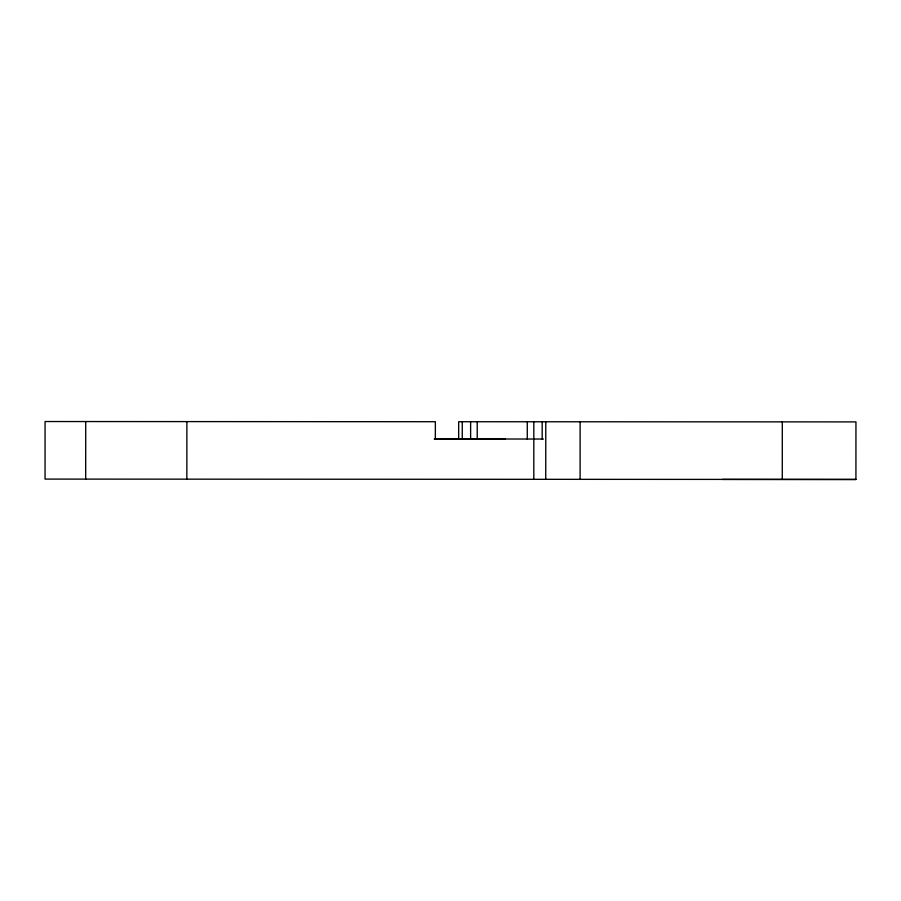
<?xml version="1.0" encoding="UTF-8"?>
<svg xmlns="http://www.w3.org/2000/svg" width="901" height="901" viewBox="0 0 901 901"><rect width="100%" height="100%" fill="white"/><g stroke="black" fill="none" stroke-linecap="round" stroke-linejoin="round"><path stroke-width="1.35" d="M85.685 479.118L85.719 421.555M186.856 479.163L186.879 421.6M435.352 438.978L435.363 421.713L45.073 421.533L45.05 479.095L855.927 479.467L855.95 421.905L458.677 421.724L458.665 438.573M462.258 438.9L462.258 421.724M470.626 438.9L470.626 421.724M477.226 421.736L477.226 438.9L455.692 438.99M527.276 439.024L527.288 421.758M533.797 479.321L533.82 421.758M542.177 439.035L542.188 421.758M545.747 479.321L545.781 421.758M580.098 479.343L580.131 421.781M782.282 479.433L782.305 421.871M722.512 479.411L855.927 479.467M434.53 438.888L505.168 439.012M434.271 438.978L543.438 439.035"/></g></svg>
